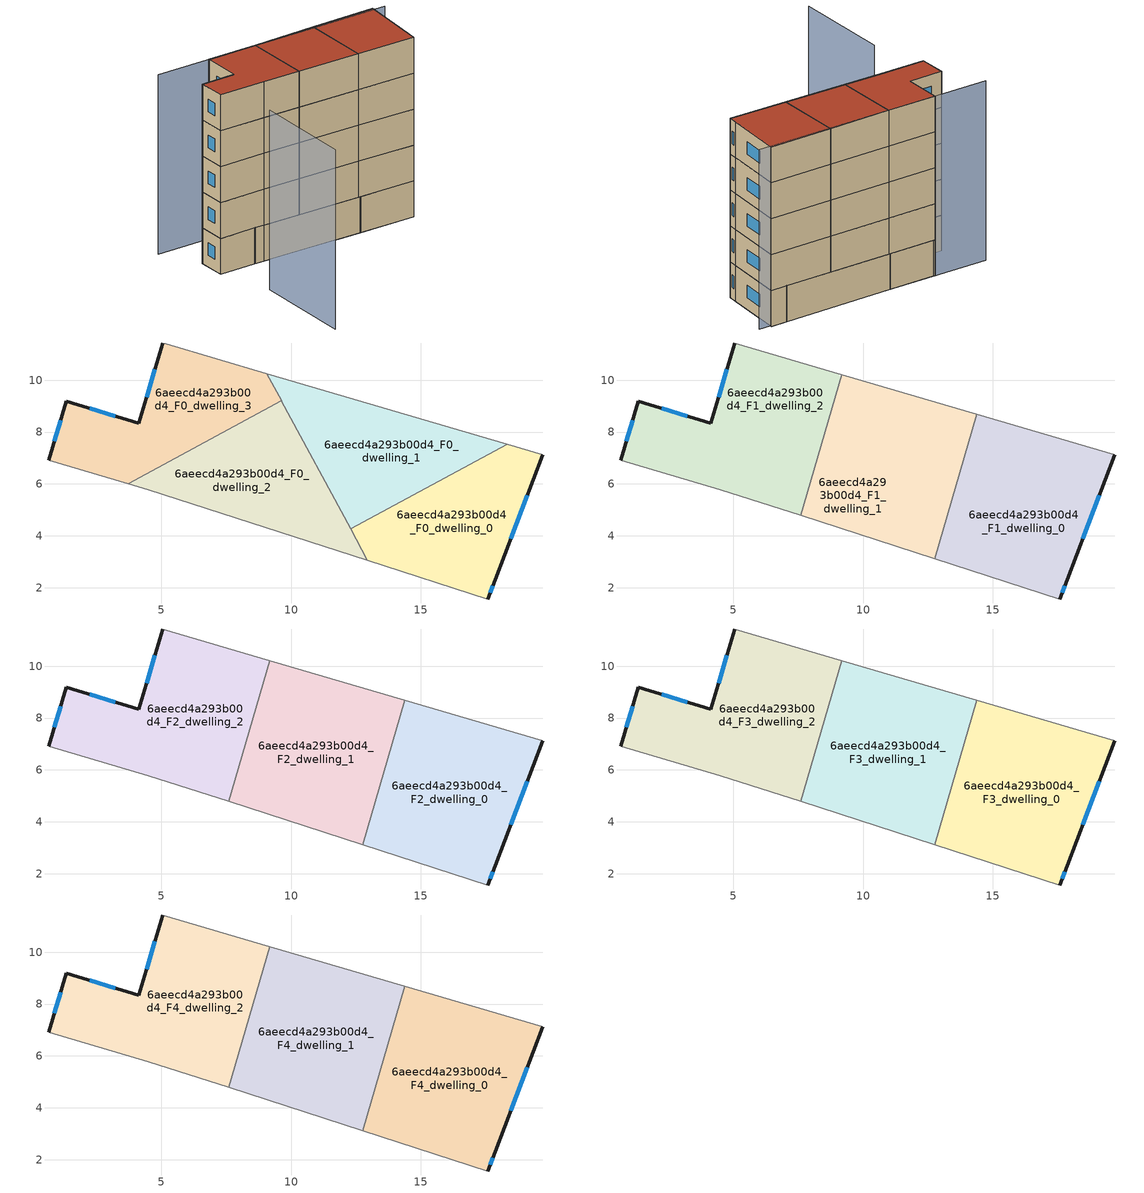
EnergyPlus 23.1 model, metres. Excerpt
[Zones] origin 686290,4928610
6aeecd4a293b00d4_F0_dwelling_0
 floor ground (EU_floor_Construction): 17.87,2.31 19.7,7.12 18.33,7.53 12.29,4.27 12.94,3.06 17.58,1.56 z0
 wall outside (EU_wall_Construction): 19.7,7.12 17.87,2.31 17.58,1.56 z0:3
 wall adiabatic (EU_wall_Construction): 17.58,1.56 12.94,3.06 / 18.33,7.53 19.7,7.12 z0:3
 wall to 6aeecd4a293b00d4_F0_dwelling_1 (EU_wall_Construction): 12.29,4.27 18.33,7.53 z0:3
 wall to 6aeecd4a293b00d4_F0_dwelling_2 (EU_wall_Construction): 12.94,3.06 12.29,4.27 z0:3
 window (EU_Window_Construction): 17.77,2.07 17.67,1.81 / 19.1,5.56 18.46,3.88 z0.98:2.02
6aeecd4a293b00d4_F0_dwelling_1
 floor ground (EU_floor_Construction): 18.33,7.53 9.06,10.25 12.29,4.27 z0
 wall adiabatic (EU_wall_Construction): 9.06,10.25 18.33,7.53 z0:3
 wall to 6aeecd4a293b00d4_F0_dwelling_3 (EU_wall_Construction): 9.63,9.2 9.06,10.25 z0:3
 wall to 6aeecd4a293b00d4_F0_dwelling_2 (EU_wall_Construction): 12.29,4.27 9.63,9.2 z0:3
6aeecd4a293b00d4_F0_dwelling_2
 floor ground (EU_floor_Construction): 12.94,3.06 9.63,9.2 3.72,6.01 4.49,5.78 z0
 wall adiabatic (EU_wall_Construction): 12.94,3.06 4.49,5.78 3.72,6.01 z0:3
 wall to 6aeecd4a293b00d4_F0_dwelling_3 (EU_wall_Construction): 3.72,6.01 9.63,9.2 z0:3
6aeecd4a293b00d4_F0_dwelling_3
 floor ground (EU_floor_Construction): 9.63,9.2 9.06,10.25 5.17,11.4 5.05,11.43 4.13,8.34 1.33,9.18 0.66,6.91 3.72,6.01 z0
 wall outside (EU_wall_Construction): 0.66,6.91 1.33,9.18 4.13,8.34 5.05,11.43 z0:3
 wall adiabatic (EU_wall_Construction): 5.05,11.43 5.17,11.4 9.06,10.25 / 3.72,6.01 0.66,6.91 z0:3
 window (EU_Window_Construction): 4.43,9.35 4.75,10.43 / 0.87,7.65 1.11,8.44 / 2.24,8.91 3.22,8.62 z0.98:2.02
6aeecd4a293b00d4_F1_dwelling_0
 floor to 6aeecd4a293b00d4_F0_dwelling_0 (EU_floor_Construction): 17.87,2.31 19.7,7.12 18.33,7.52 13.24,4.78 12.81,3.3 12.94,3.06 17.58,1.56 z3
 floor to 6aeecd4a293b00d4_F0_dwelling_1 (EU_floor_Construction): 18.33,7.52 14.39,8.68 13.24,4.78 z3
 floor to 6aeecd4a293b00d4_F0_dwelling_2 (EU_floor_Construction): 12.94,3.06 12.81,3.3 12.75,3.12 z3
 wall outside (EU_wall_Construction): 19.7,7.12 17.87,2.31 17.58,1.56 z3:6
 wall to 6aeecd4a293b00d4_F1_dwelling_1 (EU_wall_Construction): 12.75,3.12 14.39,8.68 z3:6
 wall adiabatic (EU_wall_Construction): 14.39,8.68 19.7,7.12 / 17.58,1.56 12.75,3.12 z3:6
 window (EU_Window_Construction): 19.1,5.56 18.46,3.88 / 17.77,2.07 17.67,1.81 z3.98:5.02
6aeecd4a293b00d4_F1_dwelling_1
 floor to 6aeecd4a293b00d4_F0_dwelling_2 (EU_floor_Construction): 12.75,3.12 12.81,3.3 9.63,9.2 8.74,8.72 7.59,4.78 z3
 floor to 6aeecd4a293b00d4_F0_dwelling_0 (EU_floor_Construction): 12.81,3.3 13.24,4.78 12.29,4.27 z3
 floor to 6aeecd4a293b00d4_F0_dwelling_3 (EU_floor_Construction): 9.63,9.2 9.14,10.09 8.74,8.72 z3
 floor to 6aeecd4a293b00d4_F0_dwelling_1 (EU_floor_Construction): 13.24,4.78 14.39,8.68 9.18,10.22 9.14,10.09 12.29,4.27 z3
 wall adiabatic (EU_wall_Construction): 12.75,3.12 7.58,4.78 / 9.18,10.22 14.39,8.68 z3:6
 wall to 6aeecd4a293b00d4_F1_dwelling_2 (EU_wall_Construction): 7.58,4.78 9.18,10.22 z3:6
6aeecd4a293b00d4_F1_dwelling_2
 floor to 6aeecd4a293b00d4_F0_dwelling_2 (EU_floor_Construction): 7.59,4.78 8.74,8.72 3.72,6.01 4.49,5.78 z3
 floor to 6aeecd4a293b00d4_F0_dwelling_3 (EU_floor_Construction): 8.74,8.72 9.14,10.09 9.06,10.25 5.05,11.43 4.13,8.34 1.33,9.18 0.66,6.91 3.72,6.01 z3
 wall outside (EU_wall_Construction): 0.66,6.91 1.33,9.18 4.13,8.34 5.05,11.43 z3:6
 wall adiabatic (EU_wall_Construction): 5.05,11.43 9.18,10.22 / 7.58,4.78 4.49,5.78 0.66,6.91 z3:6
 window (EU_Window_Construction): 2.24,8.91 3.22,8.62 / 4.43,9.35 4.75,10.43 / 0.87,7.65 1.11,8.44 z3.98:5.02
6aeecd4a293b00d4_F2_dwelling_0
 floor to 6aeecd4a293b00d4_F1_dwelling_0 (EU_floor_Construction): 17.87,2.31 19.7,7.12 14.39,8.68 12.75,3.12 17.58,1.56 z6
 wall outside (EU_wall_Construction): 19.7,7.12 17.87,2.31 17.58,1.56 z6:9
 wall to 6aeecd4a293b00d4_F2_dwelling_1 (EU_wall_Construction): 12.75,3.12 14.39,8.68 z6:9
 wall adiabatic (EU_wall_Construction): 14.39,8.68 19.7,7.12 / 17.58,1.56 12.75,3.12 z6:9
 window (EU_Window_Construction): 19.1,5.56 18.46,3.88 / 17.77,2.07 17.67,1.81 z6.98:8.02
6aeecd4a293b00d4_F2_dwelling_1
 floor to 6aeecd4a293b00d4_F1_dwelling_1 (EU_floor_Construction): 12.75,3.12 14.39,8.68 9.18,10.22 7.58,4.78 z6
 wall adiabatic (EU_wall_Construction): 12.75,3.12 7.58,4.78 / 9.18,10.22 14.39,8.68 z6:9
 wall to 6aeecd4a293b00d4_F2_dwelling_2 (EU_wall_Construction): 7.58,4.78 9.18,10.22 z6:9
6aeecd4a293b00d4_F2_dwelling_2
 floor to 6aeecd4a293b00d4_F1_dwelling_2 (EU_floor_Construction): 7.58,4.78 9.18,10.22 5.05,11.43 4.13,8.34 1.33,9.18 0.66,6.91 4.49,5.78 z6
 wall outside (EU_wall_Construction): 0.66,6.91 1.33,9.18 4.13,8.34 5.05,11.43 z6:9
 wall adiabatic (EU_wall_Construction): 5.05,11.43 9.18,10.22 / 7.58,4.78 4.49,5.78 0.66,6.91 z6:9
 window (EU_Window_Construction): 2.24,8.91 3.22,8.62 / 4.43,9.35 4.75,10.43 / 0.87,7.65 1.11,8.44 z6.98:8.02
6aeecd4a293b00d4_F3_dwelling_0
 floor to 6aeecd4a293b00d4_F2_dwelling_0 (EU_floor_Construction): 17.87,2.31 19.7,7.12 14.39,8.68 12.75,3.12 17.58,1.56 z9
 wall outside (EU_wall_Construction): 19.7,7.12 17.87,2.31 17.58,1.56 z9:12
 wall to 6aeecd4a293b00d4_F3_dwelling_1 (EU_wall_Construction): 12.75,3.12 14.39,8.68 z9:12
 wall adiabatic (EU_wall_Construction): 14.39,8.68 19.7,7.12 / 17.58,1.56 12.75,3.12 z9:12
 window (EU_Window_Construction): 19.1,5.56 18.46,3.88 / 17.77,2.07 17.67,1.81 z9.98:11.02
6aeecd4a293b00d4_F3_dwelling_1
 floor to 6aeecd4a293b00d4_F2_dwelling_1 (EU_floor_Construction): 12.75,3.12 14.39,8.68 9.18,10.22 7.58,4.78 z9
 wall adiabatic (EU_wall_Construction): 12.75,3.12 7.58,4.78 / 9.18,10.22 14.39,8.68 z9:12
 wall to 6aeecd4a293b00d4_F3_dwelling_2 (EU_wall_Construction): 7.58,4.78 9.18,10.22 z9:12
6aeecd4a293b00d4_F3_dwelling_2
 floor to 6aeecd4a293b00d4_F2_dwelling_2 (EU_floor_Construction): 7.58,4.78 9.18,10.22 5.05,11.43 4.13,8.34 1.33,9.18 0.66,6.91 4.49,5.78 z9
 wall outside (EU_wall_Construction): 0.66,6.91 1.33,9.18 4.13,8.34 5.05,11.43 z9:12
 wall adiabatic (EU_wall_Construction): 5.05,11.43 9.18,10.22 / 7.58,4.78 4.49,5.78 0.66,6.91 z9:12
 window (EU_Window_Construction): 2.24,8.91 3.22,8.62 / 4.43,9.35 4.75,10.43 / 0.87,7.65 1.11,8.44 z9.98:11.02
6aeecd4a293b00d4_F4_dwelling_0
 floor to 6aeecd4a293b00d4_F3_dwelling_0 (EU_floor_Construction): 17.87,2.31 19.7,7.12 14.39,8.68 12.75,3.12 17.58,1.56 z12
 wall outside (EU_wall_Construction): 19.7,7.12 17.87,2.31 17.58,1.56 z12:15
 wall to 6aeecd4a293b00d4_F4_dwelling_1 (EU_wall_Construction): 12.75,3.12 14.39,8.68 z12:15
 wall adiabatic (EU_wall_Construction): 14.39,8.68 19.7,7.12 / 17.58,1.56 12.75,3.12 z12:15
 window (EU_Window_Construction): 19.1,5.56 18.46,3.88 / 17.77,2.07 17.67,1.81 z12.98:14.02
 roof outside (EU_roof_Construction): 19.7,7.12 17.87,2.31 17.58,1.56 12.75,3.12 14.39,8.68 z15
6aeecd4a293b00d4_F4_dwelling_1
 floor to 6aeecd4a293b00d4_F3_dwelling_1 (EU_floor_Construction): 12.75,3.12 14.39,8.68 9.18,10.22 7.58,4.78 z12
 wall adiabatic (EU_wall_Construction): 12.75,3.12 7.58,4.78 / 9.18,10.22 14.39,8.68 z12:15
 wall to 6aeecd4a293b00d4_F4_dwelling_2 (EU_wall_Construction): 7.58,4.78 9.18,10.22 z12:15
 roof outside (EU_roof_Construction): 14.39,8.68 12.75,3.12 7.58,4.78 9.18,10.22 z15
6aeecd4a293b00d4_F4_dwelling_2
 floor to 6aeecd4a293b00d4_F3_dwelling_2 (EU_floor_Construction): 7.58,4.78 9.18,10.22 5.05,11.43 4.13,8.34 1.33,9.18 0.66,6.91 4.49,5.78 z12
 wall outside (EU_wall_Construction): 0.66,6.91 1.33,9.18 4.13,8.34 5.05,11.43 z12:15
 wall adiabatic (EU_wall_Construction): 5.05,11.43 9.18,10.22 / 7.58,4.78 4.49,5.78 0.66,6.91 z12:15
 window (EU_Window_Construction): 2.24,8.91 3.22,8.62 / 4.43,9.35 4.75,10.43 / 0.87,7.65 1.11,8.44 z12.98:14.02
 roof outside (EU_roof_Construction): 9.18,10.22 7.58,4.78 4.49,5.78 0.66,6.91 1.33,9.18 4.13,8.34 5.05,11.43 z15
shading: 0.82,2.34 -1.65,-5.79 / 20.61,6.66 0.57,12.81 z0:15
[Building]
EU S2 Campaign: North Axis=0; Terrain=City; Solar Distribution=FullExterior
[Site:Location]
Bologna: Latitude=44.5; Longitude=11.25; Time Zone=1; Elevation=37
[SizingPeriod:WeatherFileDays]
AnnualSizingPeriod: Begin Month=1; Begin Day of Month=1; End Month=12; End Day of Month=31; Day of Week for Start Day=Monday; Use Weather File Daylight Saving Period=No; Use Weather File Rain and Snow Indicators=No
[MATERIAL]
EU_InternalMass_Material: Roughness=MediumRough; Thickness=0.1; Conductivity=1; Density=1800; Specific Heat=900; Thermal Absorptance=0.9; Solar Absorptance=0.7; Visible Absorptance=0.7
[MATERIAL:NOMASS] Roughness=MediumRough; Thermal Absorptance=0.9; Solar Absorptance=0.7; Visible Absorptance=0.7
Name | Thermal Resistance
EU_wall_NoMass | 0.905828
EU_roof_NoMass | 0.37593
EU_floor_NoMass | 0.67114
[WINDOWMATERIAL:SIMPLEGLAZINGSYSTEM]
EU_Window_SimpleGlazing: UFactor=4.52486; Solar Heat Gain Coefficient=0.85; Visible Transmittance=0.85
[CONSTRUCTION]
EU_wall_Construction: EU_wall_NoMass
EU_roof_Construction: EU_roof_NoMass
EU_floor_Construction: EU_floor_NoMass
EU_InternalMass_Construction: EU_InternalMass_Material
EU_Window_Construction: EU_Window_SimpleGlazing
[ZONE] Type=1; Multiplier=1; Ceiling Height=autocalculate; Floor Area=autocalculate; Part of Total Floor Area=Yes
Name | Volume
6aeecd4a293b00d4_F0_dwelling_0; 6aeecd4a293b00d4_F0_dwelling_3 | 70.0181
6aeecd4a293b00d4_F1_dwelling_0; 6aeecd4a293b00d4_F2_dwelling_0; 6aeecd4a293b00d4_F3_dwelling_0; 6aeecd4a293b00d4_F4_dwelling_0 | 93.3523
6aeecd4a293b00d4_F0_dwelling_1 | 70.0144
6aeecd4a293b00d4_F1_dwelling_1; 6aeecd4a293b00d4_F2_dwelling_1; 6aeecd4a293b00d4_F3_dwelling_1; 6aeecd4a293b00d4_F4_dwelling_1 | 93.3501
6aeecd4a293b00d4_F0_dwelling_2 | 70.0042
6aeecd4a293b00d4_F1_dwelling_2; 6aeecd4a293b00d4_F2_dwelling_2; 6aeecd4a293b00d4_F3_dwelling_2; 6aeecd4a293b00d4_F4_dwelling_2 | 93.3479
[INTERNALMASS] Construction=EU_InternalMass_Construction
Name | Zone or ZoneList | Surface Area
6aeecd4a293b00d4_F0_dwelling_0_EU_InternalMass | 6aeecd4a293b00d4_F0_dwelling_0 | 23.3394
6aeecd4a293b00d4_F0_dwelling_1_EU_InternalMass | 6aeecd4a293b00d4_F0_dwelling_1 | 23.3388
6aeecd4a293b00d4_F0_dwelling_2_EU_InternalMass | 6aeecd4a293b00d4_F0_dwelling_2 | 23.3366
6aeecd4a293b00d4_F0_dwelling_3_EU_InternalMass | 6aeecd4a293b00d4_F0_dwelling_3 | 23.3393
6aeecd4a293b00d4_F1_dwelling_0_EU_InternalMass | 6aeecd4a293b00d4_F1_dwelling_0 | 31.1176
6aeecd4a293b00d4_F1_dwelling_1_EU_InternalMass | 6aeecd4a293b00d4_F1_dwelling_1 | 31.1167
6aeecd4a293b00d4_F1_dwelling_2_EU_InternalMass | 6aeecd4a293b00d4_F1_dwelling_2 | 31.1159
6aeecd4a293b00d4_F2_dwelling_0_EU_InternalMass | 6aeecd4a293b00d4_F2_dwelling_0 | 31.1176
6aeecd4a293b00d4_F2_dwelling_1_EU_InternalMass | 6aeecd4a293b00d4_F2_dwelling_1 | 31.1167
6aeecd4a293b00d4_F2_dwelling_2_EU_InternalMass | 6aeecd4a293b00d4_F2_dwelling_2 | 31.1159
6aeecd4a293b00d4_F3_dwelling_0_EU_InternalMass | 6aeecd4a293b00d4_F3_dwelling_0 | 31.1176
6aeecd4a293b00d4_F3_dwelling_1_EU_InternalMass | 6aeecd4a293b00d4_F3_dwelling_1 | 31.1167
6aeecd4a293b00d4_F3_dwelling_2_EU_InternalMass | 6aeecd4a293b00d4_F3_dwelling_2 | 31.1159
6aeecd4a293b00d4_F4_dwelling_0_EU_InternalMass | 6aeecd4a293b00d4_F4_dwelling_0 | 31.1176
6aeecd4a293b00d4_F4_dwelling_1_EU_InternalMass | 6aeecd4a293b00d4_F4_dwelling_1 | 31.1167
6aeecd4a293b00d4_F4_dwelling_2_EU_InternalMass | 6aeecd4a293b00d4_F4_dwelling_2 | 31.1159
[OTHEREQUIPMENT] Fuel Type=Electricity; Design Level Calculation Method=Watts/Area; Power per Zone Floor Area=1; Fraction Latent=0; Fraction Radiant=0; Fraction Lost=0; Carbon Dioxide Generation Rate=0; EndUse Subcategory=EU_Step8_InternalGains
Name | Zone or ZoneList or Space or SpaceList | Schedule
EU_Step8_InternalGain_6aeecd4a293b00d4_F0_dwelling_0_f000 | 6aeecd4a293b00d4_F0_dwelling_0 | EU_Step8_GainSchedule_6aeecd4a293b00d4_F0_dwelling_0_f000
EU_Step8_InternalGain_6aeecd4a293b00d4_F0_dwelling_1_f000 | 6aeecd4a293b00d4_F0_dwelling_1 | EU_Step8_GainSchedule_6aeecd4a293b00d4_F0_dwelling_1_f000
EU_Step8_InternalGain_6aeecd4a293b00d4_F0_dwelling_2_f000 | 6aeecd4a293b00d4_F0_dwelling_2 | EU_Step8_GainSchedule_6aeecd4a293b00d4_F0_dwelling_2_f000
EU_Step8_InternalGain_6aeecd4a293b00d4_F0_dwelling_3_f000 | 6aeecd4a293b00d4_F0_dwelling_3 | EU_Step8_GainSchedule_6aeecd4a293b00d4_F0_dwelling_3_f000
EU_Step8_InternalGain_6aeecd4a293b00d4_F1_dwelling_0_f000 | 6aeecd4a293b00d4_F1_dwelling_0 | EU_Step8_GainSchedule_6aeecd4a293b00d4_F1_dwelling_0_f000
EU_Step8_InternalGain_6aeecd4a293b00d4_F1_dwelling_1_f000 | 6aeecd4a293b00d4_F1_dwelling_1 | EU_Step8_GainSchedule_6aeecd4a293b00d4_F1_dwelling_1_f000
EU_Step8_InternalGain_6aeecd4a293b00d4_F1_dwelling_2_f000 | 6aeecd4a293b00d4_F1_dwelling_2 | EU_Step8_GainSchedule_6aeecd4a293b00d4_F1_dwelling_2_f000
EU_Step8_InternalGain_6aeecd4a293b00d4_F2_dwelling_0_f000 | 6aeecd4a293b00d4_F2_dwelling_0 | EU_Step8_GainSchedule_6aeecd4a293b00d4_F2_dwelling_0_f000
EU_Step8_InternalGain_6aeecd4a293b00d4_F2_dwelling_1_f000 | 6aeecd4a293b00d4_F2_dwelling_1 | EU_Step8_GainSchedule_6aeecd4a293b00d4_F2_dwelling_1_f000
EU_Step8_InternalGain_6aeecd4a293b00d4_F2_dwelling_2_f000 | 6aeecd4a293b00d4_F2_dwelling_2 | EU_Step8_GainSchedule_6aeecd4a293b00d4_F2_dwelling_2_f000
EU_Step8_InternalGain_6aeecd4a293b00d4_F3_dwelling_0_f000 | 6aeecd4a293b00d4_F3_dwelling_0 | EU_Step8_GainSchedule_6aeecd4a293b00d4_F3_dwelling_0_f000
EU_Step8_InternalGain_6aeecd4a293b00d4_F3_dwelling_1_f000 | 6aeecd4a293b00d4_F3_dwelling_1 | EU_Step8_GainSchedule_6aeecd4a293b00d4_F3_dwelling_1_f000
EU_Step8_InternalGain_6aeecd4a293b00d4_F3_dwelling_2_f000 | 6aeecd4a293b00d4_F3_dwelling_2 | EU_Step8_GainSchedule_6aeecd4a293b00d4_F3_dwelling_2_f000
EU_Step8_InternalGain_6aeecd4a293b00d4_F4_dwelling_0_f000 | 6aeecd4a293b00d4_F4_dwelling_0 | EU_Step8_GainSchedule_6aeecd4a293b00d4_F4_dwelling_0_f000
EU_Step8_InternalGain_6aeecd4a293b00d4_F4_dwelling_1_f000 | 6aeecd4a293b00d4_F4_dwelling_1 | EU_Step8_GainSchedule_6aeecd4a293b00d4_F4_dwelling_1_f000
EU_Step8_InternalGain_6aeecd4a293b00d4_F4_dwelling_2_f000 | 6aeecd4a293b00d4_F4_dwelling_2 | EU_Step8_GainSchedule_6aeecd4a293b00d4_F4_dwelling_2_f000
[ZONEVENTILATION:DESIGNFLOWRATE] Schedule=EU_AlwaysOn; Design Flow Rate Calculation Method=AirChanges/Hour; Air Changes per Hour=0.73129; Ventilation Type=Natural; Fan Pressure Rise=0; Fan Total Efficiency=1; Constant Term Coefficient=1; Temperature Term Coefficient=0; Velocity Term Coefficient=0; Velocity Squared Term Coefficient=0; Minimum Indoor Temperature=-100; Maximum Indoor Temperature=100; Delta Temperature=-100; Minimum Outdoor Temperature=-100; Maximum Outdoor Temperature=100; Maximum Wind Speed=40
Name | Zone or ZoneList or Space or SpaceList
EU_ConstantAir_6aeecd4a293b00d4_F0_dwelling_0 | 6aeecd4a293b00d4_F0_dwelling_0
EU_ConstantAir_6aeecd4a293b00d4_F0_dwelling_1 | 6aeecd4a293b00d4_F0_dwelling_1
EU_ConstantAir_6aeecd4a293b00d4_F0_dwelling_2 | 6aeecd4a293b00d4_F0_dwelling_2
EU_ConstantAir_6aeecd4a293b00d4_F0_dwelling_3 | 6aeecd4a293b00d4_F0_dwelling_3
EU_ConstantAir_6aeecd4a293b00d4_F1_dwelling_0 | 6aeecd4a293b00d4_F1_dwelling_0
EU_ConstantAir_6aeecd4a293b00d4_F1_dwelling_1 | 6aeecd4a293b00d4_F1_dwelling_1
EU_ConstantAir_6aeecd4a293b00d4_F1_dwelling_2 | 6aeecd4a293b00d4_F1_dwelling_2
EU_ConstantAir_6aeecd4a293b00d4_F2_dwelling_0 | 6aeecd4a293b00d4_F2_dwelling_0
EU_ConstantAir_6aeecd4a293b00d4_F2_dwelling_1 | 6aeecd4a293b00d4_F2_dwelling_1
EU_ConstantAir_6aeecd4a293b00d4_F2_dwelling_2 | 6aeecd4a293b00d4_F2_dwelling_2
EU_ConstantAir_6aeecd4a293b00d4_F3_dwelling_0 | 6aeecd4a293b00d4_F3_dwelling_0
EU_ConstantAir_6aeecd4a293b00d4_F3_dwelling_1 | 6aeecd4a293b00d4_F3_dwelling_1
EU_ConstantAir_6aeecd4a293b00d4_F3_dwelling_2 | 6aeecd4a293b00d4_F3_dwelling_2
EU_ConstantAir_6aeecd4a293b00d4_F4_dwelling_0 | 6aeecd4a293b00d4_F4_dwelling_0
EU_ConstantAir_6aeecd4a293b00d4_F4_dwelling_1 | 6aeecd4a293b00d4_F4_dwelling_1
EU_ConstantAir_6aeecd4a293b00d4_F4_dwelling_2 | 6aeecd4a293b00d4_F4_dwelling_2
[HVACTEMPLATE:THERMOSTAT] Constant Heating Setpoint=20; Constant Cooling Setpoint=50
EU_HeatOnly_6aeecd4a293b00d4_F0_dwelling_0; EU_HeatOnly_6aeecd4a293b00d4_F0_dwelling_1; EU_HeatOnly_6aeecd4a293b00d4_F0_dwelling_2; EU_HeatOnly_6aeecd4a293b00d4_F0_dwelling_3; EU_HeatOnly_6aeecd4a293b00d4_F1_dwelling_0; EU_HeatOnly_6aeecd4a293b00d4_F1_dwelling_1; EU_HeatOnly_6aeecd4a293b00d4_F1_dwelling_2; EU_HeatOnly_6aeecd4a293b00d4_F2_dwelling_0; EU_HeatOnly_6aeecd4a293b00d4_F2_dwelling_1; EU_HeatOnly_6aeecd4a293b00d4_F2_dwelling_2; EU_HeatOnly_6aeecd4a293b00d4_F3_dwelling_0; EU_HeatOnly_6aeecd4a293b00d4_F3_dwelling_1; EU_HeatOnly_6aeecd4a293b00d4_F3_dwelling_2; EU_HeatOnly_6aeecd4a293b00d4_F4_dwelling_0; EU_HeatOnly_6aeecd4a293b00d4_F4_dwelling_1; EU_HeatOnly_6aeecd4a293b00d4_F4_dwelling_2
[HVACTEMPLATE:ZONE:IDEALLOADSAIRSYSTEM] System Availability Schedule=EU_AlwaysOn; Maximum Heating Supply Air Temperature=50; Minimum Cooling Supply Air Temperature=13; Maximum Heating Supply Air Humidity Ratio=0.0156; Minimum Cooling Supply Air Humidity Ratio=0.0077; Heating Limit=NoLimit; Cooling Limit=NoLimit; Heating Availability Schedule=EU_AlwaysOn; Cooling Availability Schedule=EU_CoolingOff; Dehumidification Control Type=ConstantSensibleHeatRatio; Cooling Sensible Heat Ratio=0.7; Dehumidification Setpoint=60; Humidification Control Type=None; Humidification Setpoint=30; Outdoor Air Method=None; Outdoor Air Flow Rate per Person=0.00944; Outdoor Air Flow Rate per Zone Floor Area=0; Outdoor Air Flow Rate per Zone=0; Demand Controlled Ventilation Type=None; Outdoor Air Economizer Type=NoEconomizer; Heat Recovery Type=None; Sensible Heat Recovery Effectiveness=0.7; Latent Heat Recovery Effectiveness=0.65
Name | Template Thermostat
6aeecd4a293b00d4_F0_dwelling_0 | EU_HeatOnly_6aeecd4a293b00d4_F0_dwelling_0
6aeecd4a293b00d4_F0_dwelling_1 | EU_HeatOnly_6aeecd4a293b00d4_F0_dwelling_1
6aeecd4a293b00d4_F0_dwelling_2 | EU_HeatOnly_6aeecd4a293b00d4_F0_dwelling_2
6aeecd4a293b00d4_F0_dwelling_3 | EU_HeatOnly_6aeecd4a293b00d4_F0_dwelling_3
6aeecd4a293b00d4_F1_dwelling_0 | EU_HeatOnly_6aeecd4a293b00d4_F1_dwelling_0
6aeecd4a293b00d4_F1_dwelling_1 | EU_HeatOnly_6aeecd4a293b00d4_F1_dwelling_1
6aeecd4a293b00d4_F1_dwelling_2 | EU_HeatOnly_6aeecd4a293b00d4_F1_dwelling_2
6aeecd4a293b00d4_F2_dwelling_0 | EU_HeatOnly_6aeecd4a293b00d4_F2_dwelling_0
6aeecd4a293b00d4_F2_dwelling_1 | EU_HeatOnly_6aeecd4a293b00d4_F2_dwelling_1
6aeecd4a293b00d4_F2_dwelling_2 | EU_HeatOnly_6aeecd4a293b00d4_F2_dwelling_2
6aeecd4a293b00d4_F3_dwelling_0 | EU_HeatOnly_6aeecd4a293b00d4_F3_dwelling_0
6aeecd4a293b00d4_F3_dwelling_1 | EU_HeatOnly_6aeecd4a293b00d4_F3_dwelling_1
6aeecd4a293b00d4_F3_dwelling_2 | EU_HeatOnly_6aeecd4a293b00d4_F3_dwelling_2
6aeecd4a293b00d4_F4_dwelling_0 | EU_HeatOnly_6aeecd4a293b00d4_F4_dwelling_0
6aeecd4a293b00d4_F4_dwelling_1 | EU_HeatOnly_6aeecd4a293b00d4_F4_dwelling_1
6aeecd4a293b00d4_F4_dwelling_2 | EU_HeatOnly_6aeecd4a293b00d4_F4_dwelling_2
[SIZING:ZONE] Zone Cooling Design Supply Air Temperature Input Method=SupplyAirTemperature; Zone Cooling Design Supply Air Temperature=13; Zone Heating Design Supply Air Temperature Input Method=SupplyAirTemperature; Zone Heating Design Supply Air Temperature=50; Zone Cooling Design Supply Air Humidity Ratio=0.008; Zone Heating Design Supply Air Humidity Ratio=0.008; Cooling Design Air Flow Method=DesignDay; Cooling Design Air Flow Rate=0; Cooling Minimum Air Flow per Zone Floor Area=0.000762; Cooling Minimum Air Flow=0; Cooling Minimum Air Flow Fraction=0.2; Heating Design Air Flow Method=DesignDay; Heating Design Air Flow Rate=0; Heating Maximum Air Flow per Zone Floor Area=0.002032; Heating Maximum Air Flow=0.141576; Heating Maximum Air Flow Fraction=0.3; Account for Dedicated Outdoor Air System=No; Dedicated Outdoor Air System Control Strategy=NeutralSupplyAir; Dedicated Outdoor Air Low Setpoint Temperature for Design=autosize; Dedicated Outdoor Air High Setpoint Temperature for Design=autosize; Zone Load Sizing Method=Sensible Load Only No Latent Load; Zone Latent Cooling Design Supply Air Humidity Ratio Input Method=HumidityRatioDifference; Zone Cooling Design Supply Air Humidity Ratio Difference=0.005; Zone Latent Heating Design Supply Air Humidity Ratio Input Method=HumidityRatioDifference; Zone Humidification Design Supply Air Humidity Ratio Difference=0.005
6aeecd4a293b00d4_F0_dwelling_0; 6aeecd4a293b00d4_F0_dwelling_1; 6aeecd4a293b00d4_F0_dwelling_2; 6aeecd4a293b00d4_F0_dwelling_3; 6aeecd4a293b00d4_F1_dwelling_0; 6aeecd4a293b00d4_F1_dwelling_1; 6aeecd4a293b00d4_F1_dwelling_2; 6aeecd4a293b00d4_F2_dwelling_0; 6aeecd4a293b00d4_F2_dwelling_1; 6aeecd4a293b00d4_F2_dwelling_2; 6aeecd4a293b00d4_F3_dwelling_0; 6aeecd4a293b00d4_F3_dwelling_1; 6aeecd4a293b00d4_F3_dwelling_2; 6aeecd4a293b00d4_F4_dwelling_0; 6aeecd4a293b00d4_F4_dwelling_1; 6aeecd4a293b00d4_F4_dwelling_2
[SCHEDULE:CONSTANT]
Name | Hourly Value
EU_AlwaysOn | 1
EU_CoolingOff | 0
[SCHEDULE:FILE] Column Number=1; Rows to Skip at Top=0; Number of Hours of Data=8760; Column Separator=Comma; Interpolate to Timestep=No; Minutes per Item=60; Adjust Schedule for Daylight Savings=Yes
Name | File
EU_Step8_GainSchedule_6aeecd4a293b00d4_F0_dwelling_0_f000 | ../../schedules/6aeecd4a293b00d4/6aeecd4a293b00d4_F0_dwelling_0_f000_gain.csv
EU_Step8_GainSchedule_6aeecd4a293b00d4_F0_dwelling_1_f000 | ../../schedules/6aeecd4a293b00d4/6aeecd4a293b00d4_F0_dwelling_1_f000_gain.csv
EU_Step8_GainSchedule_6aeecd4a293b00d4_F0_dwelling_2_f000 | ../../schedules/6aeecd4a293b00d4/6aeecd4a293b00d4_F0_dwelling_2_f000_gain.csv
EU_Step8_GainSchedule_6aeecd4a293b00d4_F0_dwelling_3_f000 | ../../schedules/6aeecd4a293b00d4/6aeecd4a293b00d4_F0_dwelling_3_f000_gain.csv
EU_Step8_GainSchedule_6aeecd4a293b00d4_F1_dwelling_0_f000 | ../../schedules/6aeecd4a293b00d4/6aeecd4a293b00d4_F1_dwelling_0_f000_gain.csv
EU_Step8_GainSchedule_6aeecd4a293b00d4_F1_dwelling_1_f000 | ../../schedules/6aeecd4a293b00d4/6aeecd4a293b00d4_F1_dwelling_1_f000_gain.csv
EU_Step8_GainSchedule_6aeecd4a293b00d4_F1_dwelling_2_f000 | ../../schedules/6aeecd4a293b00d4/6aeecd4a293b00d4_F1_dwelling_2_f000_gain.csv
EU_Step8_GainSchedule_6aeecd4a293b00d4_F2_dwelling_0_f000 | ../../schedules/6aeecd4a293b00d4/6aeecd4a293b00d4_F2_dwelling_0_f000_gain.csv
EU_Step8_GainSchedule_6aeecd4a293b00d4_F2_dwelling_1_f000 | ../../schedules/6aeecd4a293b00d4/6aeecd4a293b00d4_F2_dwelling_1_f000_gain.csv
EU_Step8_GainSchedule_6aeecd4a293b00d4_F2_dwelling_2_f000 | ../../schedules/6aeecd4a293b00d4/6aeecd4a293b00d4_F2_dwelling_2_f000_gain.csv
EU_Step8_GainSchedule_6aeecd4a293b00d4_F3_dwelling_0_f000 | ../../schedules/6aeecd4a293b00d4/6aeecd4a293b00d4_F3_dwelling_0_f000_gain.csv
EU_Step8_GainSchedule_6aeecd4a293b00d4_F3_dwelling_1_f000 | ../../schedules/6aeecd4a293b00d4/6aeecd4a293b00d4_F3_dwelling_1_f000_gain.csv
EU_Step8_GainSchedule_6aeecd4a293b00d4_F3_dwelling_2_f000 | ../../schedules/6aeecd4a293b00d4/6aeecd4a293b00d4_F3_dwelling_2_f000_gain.csv
EU_Step8_GainSchedule_6aeecd4a293b00d4_F4_dwelling_0_f000 | ../../schedules/6aeecd4a293b00d4/6aeecd4a293b00d4_F4_dwelling_0_f000_gain.csv
EU_Step8_GainSchedule_6aeecd4a293b00d4_F4_dwelling_1_f000 | ../../schedules/6aeecd4a293b00d4/6aeecd4a293b00d4_F4_dwelling_1_f000_gain.csv
EU_Step8_GainSchedule_6aeecd4a293b00d4_F4_dwelling_2_f000 | ../../schedules/6aeecd4a293b00d4/6aeecd4a293b00d4_F4_dwelling_2_f000_gain.csv
